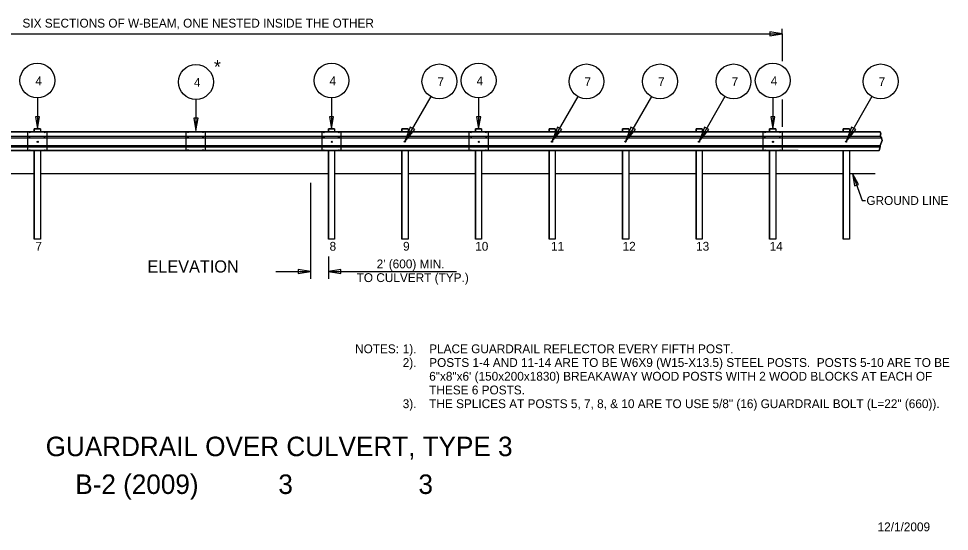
# Model space of a CAD drawing. Extents: x 1.2 to 16.6, y 0.2 to 10.
# Drawn here: x 7.13 to 16.62, y 0.23 to 5.46 of the extents above; entities that cross this region are included whole.
import ezdxf

# ---------------------------------------------------------------- set-up
doc = ezdxf.new("R2010")
doc.units = 0
for name, color, linetype in [('SD_P_Dimension Lines', 7, 'Continuous'), ('SD_P_Dimension Text', 7, 'Continuous'), ('SD_P_Frame', 7, 'Continuous'), ('SD_P_Prop Object Lines', 7, 'Continuous'), ('SD_P_Shading', 7, 'Continuous'), ('SD_P_Subtitles', 7, 'Continuous')]:
    doc.layers.add(name, color=color, linetype=linetype)

msp = doc.modelspace()

# ---------------------------------------------------------------- linework, layer by layer
at = {"layer": 'SD_P_Dimension Lines'}
for p, q in [((14.9157, 5.3083), (14.7907, 5.3293)), ((14.7907, 5.3293), (14.7907, 5.2873)), ((14.9157, 5.3083), (14.9157, 5.3583)), ((2.7197, 5.3083), (14.9157, 5.3083)), ((14.7907, 5.2873), (14.9157, 5.3083)), ((14.9157, 5.3083), (14.9157, 5.0298)), ((7.3192, 4.6543), (7.3192, 4.3373)), ((10.3192, 4.6543), (10.3192, 4.3373)), ((11.3316, 4.6682), (11.0676, 4.2082)), ((11.8192, 4.6543), (11.8192, 4.3373)), ((12.8316, 4.6682), (12.5676, 4.2082)), ((13.5816, 4.6682), (13.3176, 4.2082)), ((14.3316, 4.6682), (14.0676, 4.2082)), ((14.8192, 4.6543), (14.8192, 4.3373)), ((15.8316, 4.6682), (15.5676, 4.2082)), ((8.9362, 4.6389), (8.9362, 4.3219)), ((14.9157, 4.638), (14.9157, 4.3583)), ((7.2992, 4.4623), (7.3192, 4.3373)), ((7.3412, 4.4623), (7.2992, 4.4623)), ((7.3192, 4.3373), (7.3412, 4.4623)), ((10.2992, 4.4623), (10.3192, 4.3373)), ((10.3412, 4.4623), (10.2992, 4.4623)), ((10.3192, 4.3373), (10.3412, 4.4623)), ((11.7992, 4.4623), (11.8192, 4.3373)), ((11.8412, 4.4623), (11.7992, 4.4623)), ((11.8192, 4.3373), (11.8412, 4.4623)), ((14.7992, 4.4623), (14.8192, 4.3373)), ((14.8412, 4.4623), (14.7992, 4.4623)), ((14.8192, 4.3373), (14.8412, 4.4623)), ((8.9162, 4.4469), (8.9362, 4.3219)), ((8.9582, 4.4469), (8.9162, 4.4469)), ((8.9362, 4.3219), (8.9582, 4.4469)), ((11.1226, 4.3572), (11.0676, 4.2082)), ((11.0676, 4.2082), (11.1686, 4.3302)), ((11.1686, 4.3302), (11.1226, 4.3572)), ((12.6226, 4.3572), (12.5676, 4.2082)), ((12.5676, 4.2082), (12.6686, 4.3302)), ((12.6686, 4.3302), (12.6226, 4.3572)), ((13.3726, 4.3572), (13.3176, 4.2082)), ((13.3176, 4.2082), (13.4186, 4.3302)), ((13.4186, 4.3302), (13.3726, 4.3572)), ((14.1226, 4.3572), (14.0676, 4.2082)), ((14.0676, 4.2082), (14.1686, 4.3302)), ((14.1686, 4.3302), (14.1226, 4.3572)), ((15.6226, 4.3572), (15.5676, 4.2082)), ((15.5676, 4.2082), (15.6686, 4.3302)), ((15.6686, 4.3302), (15.6226, 4.3572)), ((15.6322, 3.8833), (15.7306, 3.6061)), ((15.6942, 3.7723), (15.6322, 3.8833)), ((15.6322, 3.8833), (15.654, 3.7583)), ((10.1047, 3.7879), (10.1047, 2.8069)), ((15.654, 3.7583), (15.6942, 3.7723)), ((15.7306, 3.6061), (15.765, 3.6061)), ((10.2877, 3.0344), (10.2877, 2.8069)), ((9.7527, 2.8839), (10.1047, 2.8839)), ((10.1047, 2.8839), (9.9797, 2.9049)), ((9.9797, 2.9049), (9.9797, 2.8629)), ((9.9797, 2.8629), (10.1047, 2.8839)), ((10.4127, 2.9049), (10.2877, 2.8839)), ((10.2877, 2.8839), (10.4127, 2.8629)), ((10.2877, 2.8839), (11.5957, 2.8839)), ((10.4127, 2.8629), (10.4127, 2.9049))]:
    msp.add_line(p, q, dxfattribs=at)
for centre in [(7.3196, 4.8319), (8.9369, 4.8166), (10.3196, 4.8319), (11.4198, 4.8226), (11.8196, 4.8319), (12.9198, 4.8226), (13.6698, 4.8226), (14.4198, 4.8226), (14.8196, 4.8319), (15.9198, 4.8226)]:
    msp.add_circle(centre, 0.1777, dxfattribs=at)
at = {"layer": 'SD_P_Prop Object Lines'}
for p, q in [((1.8052, 4.3083), (15.8632, 4.3083)), ((7.2197, 4.3073), (7.2197, 4.1163)), ((7.3507, 4.3373), (7.2877, 4.3373)), ((7.2877, 4.3373), (7.2877, 4.3083)), ((7.3507, 4.3373), (7.3507, 4.3083)), ((8.8341, 4.3083), (8.8341, 4.1173)), ((10.2197, 4.3073), (10.2197, 4.1163)), ((10.3507, 4.3373), (10.2877, 4.3373)), ((10.2877, 4.3373), (10.2877, 4.3083)), ((10.3507, 4.3373), (10.3507, 4.3083)), ((11.1007, 4.3373), (11.0377, 4.3373)), ((11.0377, 4.3373), (11.0377, 4.3083)), ((11.1007, 4.3373), (11.1007, 4.3083)), ((11.7197, 4.3073), (11.7197, 4.1163)), ((11.8507, 4.3373), (11.7877, 4.3373)), ((11.7877, 4.3373), (11.7877, 4.3083)), ((11.8507, 4.3373), (11.8507, 4.3083)), ((12.6007, 4.3373), (12.5377, 4.3373)), ((12.5377, 4.3373), (12.5377, 4.3083)), ((12.6007, 4.3373), (12.6007, 4.3083)), ((13.3507, 4.3373), (13.2877, 4.3373)), ((13.2877, 4.3373), (13.2877, 4.3083)), ((13.3507, 4.3373), (13.3507, 4.3083)), ((14.1007, 4.3373), (14.0377, 4.3373)), ((14.0377, 4.3373), (14.0377, 4.3083)), ((14.1007, 4.3373), (14.1007, 4.3083)), ((14.7197, 4.3073), (14.7197, 4.1163)), ((14.8507, 4.3373), (14.7877, 4.3373)), ((14.7877, 4.3373), (14.7877, 4.3083)), ((14.8507, 4.3373), (14.8507, 4.3083)), ((15.6007, 4.3373), (15.5377, 4.3373)), ((15.5377, 4.3373), (15.5377, 4.3083)), ((15.6007, 4.3373), (15.6007, 4.3083)), ((15.8632, 4.3083), (15.9152, 4.3083)), ((15.9152, 4.3083), (15.9212, 4.2863)), ((15.9212, 4.2863), (15.9152, 4.2623)), ((1.7892, 4.2623), (15.8632, 4.2623)), ((1.8052, 4.2463), (15.9302, 4.2463)), ((15.8632, 4.2623), (15.9152, 4.2623)), ((15.9152, 4.2623), (15.9302, 4.2463)), ((15.9362, 4.2213), (15.9152, 4.1673)), ((15.9302, 4.2463), (15.9362, 4.2213)), ((1.7892, 4.1673), (15.9152, 4.1673)), ((1.7992, 4.1533), (15.8632, 4.1533)), ((1.8052, 4.1163), (15.9062, 4.1163)), ((15.0781, 4.1163), (1.8052, 4.1163)), ((7.2877, 4.1163), (7.2877, 3.8833)), ((7.3507, 4.1053), (7.3507, 3.2123)), ((10.2877, 4.1163), (10.2877, 3.2123)), ((10.3507, 4.1053), (10.3507, 3.2123)), ((11.0377, 4.1163), (11.0377, 3.8833)), ((11.1007, 4.1163), (11.1007, 3.2123)), ((11.7877, 4.1163), (11.7877, 3.2123)), ((11.8507, 4.1053), (11.8507, 3.2123)), ((12.5377, 4.1163), (12.5377, 3.8833)), ((12.6007, 4.1163), (12.6007, 3.2123)), ((13.2877, 4.1163), (13.2877, 3.8833)), ((13.3507, 4.1163), (13.3507, 3.2123)), ((14.0377, 4.1163), (14.0377, 3.8833)), ((14.1007, 4.1163), (14.1007, 3.2123)), ((14.7877, 4.1163), (14.7877, 3.2123)), ((14.8507, 4.1053), (14.8507, 3.2123)), ((15.5377, 4.1163), (15.5377, 3.2123)), ((15.6007, 4.1163), (15.6007, 3.2123)), ((15.8632, 4.1533), (15.9152, 4.1533)), ((15.9152, 4.1533), (15.9062, 4.1163)), ((15.9152, 4.1673), (15.9152, 4.1533)), ((6.6007, 3.8833), (7.2877, 3.8833)), ((7.2877, 3.8833), (7.2877, 3.2123)), ((7.3507, 3.8833), (10.2877, 3.8833)), ((10.3507, 3.8833), (11.0377, 3.8833)), ((11.0377, 3.8833), (11.0377, 3.2123)), ((11.1007, 3.8833), (11.7877, 3.8833)), ((11.8507, 3.8833), (12.5377, 3.8833)), ((12.5377, 3.8833), (12.5377, 3.2123)), ((12.6007, 3.8833), (13.2877, 3.8833)), ((13.2877, 3.8833), (13.2877, 3.2123)), ((13.3507, 3.8833), (14.0377, 3.8833)), ((14.0377, 3.8833), (14.0377, 3.2123)), ((14.1007, 3.8833), (14.7877, 3.8833)), ((14.8507, 3.8833), (15.5377, 3.8833)), ((15.6007, 3.8833), (15.8632, 3.8833)), ((7.3507, 3.2123), (7.2877, 3.2123)), ((10.3507, 3.2123), (10.2877, 3.2123)), ((11.1007, 3.2123), (11.0377, 3.2123)), ((11.8507, 3.2123), (11.7877, 3.2123)), ((12.6007, 3.2123), (12.5377, 3.2123)), ((13.3507, 3.2123), (13.2877, 3.2123)), ((14.1007, 3.2123), (14.0377, 3.2123)), ((14.8507, 3.2123), (14.7877, 3.2123)), ((15.6007, 3.2123), (15.5377, 3.2123))]:
    msp.add_line(p, q, dxfattribs=at)
for centre, radius in [((7.2412, 4.3031), 0.00373), ((7.3942, 4.3031), 0.00373), ((8.8555, 4.3041), 0.00373), ((8.8556, 4.3041), 0.00373), ((9.0075, 4.3041), 0.00373), ((9.0086, 4.3041), 0.00373), ((10.2412, 4.3031), 0.00373), ((10.3942, 4.3031), 0.00373), ((11.7412, 4.3031), 0.00373), ((11.8942, 4.3031), 0.00373), ((14.7412, 4.3031), 0.00373), ((14.8942, 4.3031), 0.00373), ((7.2412, 4.2545), 0.00373), ((7.3227, 4.2061), 0.00565), ((7.3942, 4.2545), 0.00373), ((8.8556, 4.2555), 0.00373), ((9.0086, 4.2555), 0.00373), ((10.2412, 4.2545), 0.00373), ((10.3227, 4.2061), 0.00565), ((10.3942, 4.2545), 0.00373), ((11.0676, 4.2082), 0.00565), ((11.7412, 4.2545), 0.00373), ((11.8227, 4.2061), 0.00565), ((11.8942, 4.2545), 0.00373), ((12.5676, 4.2082), 0.00565), ((13.3176, 4.2082), 0.00565), ((14.0676, 4.2082), 0.00565), ((14.7412, 4.2545), 0.00373), ((14.8227, 4.2061), 0.00565), ((14.8942, 4.2545), 0.00373), ((15.5676, 4.2082), 0.00565), ((7.2412, 4.1596), 0.00373), ((7.2412, 4.122), 0.00373), ((7.3942, 4.1596), 0.00373), ((7.3942, 4.122), 0.00373), ((8.8556, 4.1606), 0.00373), ((8.8556, 4.123), 0.00373), ((9.0086, 4.1606), 0.00373), ((9.0086, 4.123), 0.00373), ((10.2412, 4.1596), 0.00373), ((10.2412, 4.122), 0.00373), ((10.3942, 4.1596), 0.00373), ((10.3942, 4.122), 0.00373), ((11.7412, 4.1596), 0.00373), ((11.7412, 4.122), 0.00373), ((11.8942, 4.1596), 0.00373), ((11.8942, 4.122), 0.00373), ((14.7412, 4.1596), 0.00373), ((14.7412, 4.122), 0.00373), ((14.8942, 4.1596), 0.00373), ((14.8942, 4.122), 0.00373)]:
    msp.add_circle(centre, radius, dxfattribs=at)
at = {"layer": 'SD_P_Shading'}
for p, q in [((15.9152, 4.3083), (1.8052, 4.3083)), ((7.2877, 4.3373), (7.3507, 4.3373)), ((7.2877, 4.3083), (7.2877, 4.3373)), ((7.3507, 4.3083), (7.2877, 4.3083)), ((7.3507, 4.3373), (7.3507, 4.3083)), ((7.4157, 4.3063), (7.4157, 4.1163)), ((9.0301, 4.3073), (9.0301, 4.1173)), ((10.2877, 4.3373), (10.3507, 4.3373)), ((10.2877, 4.3083), (10.2877, 4.3373)), ((10.3507, 4.3083), (10.2877, 4.3083)), ((10.3507, 4.3373), (10.3507, 4.3083)), ((10.4157, 4.3063), (10.4157, 4.1163)), ((11.0377, 4.3373), (11.1007, 4.3373)), ((11.0377, 4.3083), (11.0377, 4.3373)), ((11.1007, 4.3083), (11.0377, 4.3083)), ((11.1007, 4.3373), (11.1007, 4.3083)), ((11.7877, 4.3373), (11.8507, 4.3373)), ((11.7877, 4.3083), (11.7877, 4.3373)), ((11.8507, 4.3083), (11.7877, 4.3083)), ((11.8507, 4.3373), (11.8507, 4.3083)), ((11.9157, 4.3063), (11.9157, 4.1163)), ((12.5377, 4.3373), (12.6007, 4.3373)), ((12.5377, 4.3083), (12.5377, 4.3373)), ((12.6007, 4.3083), (12.5377, 4.3083)), ((12.6007, 4.3373), (12.6007, 4.3083)), ((13.2877, 4.3373), (13.3507, 4.3373)), ((13.2877, 4.3083), (13.2877, 4.3373)), ((13.3507, 4.3083), (13.2877, 4.3083)), ((13.3507, 4.3373), (13.3507, 4.3083)), ((14.0377, 4.3373), (14.1007, 4.3373)), ((14.0377, 4.3083), (14.0377, 4.3373)), ((14.1007, 4.3083), (14.0377, 4.3083)), ((14.1007, 4.3373), (14.1007, 4.3083)), ((14.7877, 4.3373), (14.8507, 4.3373)), ((14.7877, 4.3083), (14.7877, 4.3373)), ((14.8507, 4.3083), (14.7877, 4.3083)), ((14.8507, 4.3373), (14.8507, 4.3083)), ((14.9157, 4.3063), (14.9157, 4.1163)), ((15.5377, 4.3373), (15.6007, 4.3373)), ((15.5377, 4.3083), (15.5377, 4.3373)), ((15.6007, 4.3083), (15.5377, 4.3083)), ((15.6007, 4.3373), (15.6007, 4.3083)), ((15.9212, 4.2863), (15.9152, 4.3083)), ((15.9152, 4.2623), (15.9212, 4.2863)), ((15.9302, 4.2463), (15.9152, 4.2623)), ((15.9152, 4.1673), (15.9362, 4.2213)), ((15.9362, 4.2213), (15.9302, 4.2463)), ((1.8052, 4.1163), (15.9062, 4.1163)), ((7.2877, 3.2123), (7.2877, 4.1163)), ((7.2877, 4.1163), (7.3507, 4.1163)), ((7.3507, 4.1163), (7.3507, 3.2123)), ((10.2877, 3.2123), (10.2877, 4.1163)), ((10.2877, 4.1163), (10.3507, 4.1163)), ((10.3507, 4.1163), (10.3507, 3.2123)), ((11.0377, 3.2123), (11.0377, 4.1163)), ((11.0377, 4.1163), (11.1007, 4.1163)), ((11.1007, 4.1163), (11.1007, 3.2123)), ((11.7877, 3.2123), (11.7877, 4.1163)), ((11.7877, 4.1163), (11.8507, 4.1163)), ((11.8507, 4.1163), (11.8507, 3.2123)), ((12.5377, 3.2123), (12.5377, 4.1163)), ((12.5377, 4.1163), (12.6007, 4.1163)), ((12.6007, 4.1163), (12.6007, 3.2123)), ((13.2877, 3.2123), (13.2877, 4.1163)), ((13.2877, 4.1163), (13.3507, 4.1163)), ((13.3507, 4.1163), (13.3507, 3.2123)), ((14.0377, 3.2123), (14.0377, 4.1163)), ((14.0377, 4.1163), (14.1007, 4.1163)), ((14.1007, 4.1163), (14.1007, 3.2123)), ((14.7877, 3.2123), (14.7877, 4.1163)), ((14.7877, 4.1163), (14.8507, 4.1163)), ((14.8507, 4.1163), (14.8507, 3.2123)), ((15.5377, 3.2123), (15.5377, 4.1163)), ((15.5377, 4.1163), (15.6007, 4.1163)), ((15.6007, 4.1163), (15.6007, 3.2123)), ((15.9062, 4.1163), (15.9152, 4.1533)), ((15.9152, 4.1533), (15.9152, 4.1673)), ((7.3507, 3.2123), (7.2877, 3.2123)), ((10.3507, 3.2123), (10.2877, 3.2123)), ((11.1007, 3.2123), (11.0377, 3.2123)), ((11.8507, 3.2123), (11.7877, 3.2123)), ((12.6007, 3.2123), (12.5377, 3.2123)), ((13.3507, 3.2123), (13.2877, 3.2123)), ((14.1007, 3.2123), (14.0377, 3.2123)), ((14.8507, 3.2123), (14.7877, 3.2123)), ((15.6007, 3.2123), (15.5377, 3.2123))]:
    msp.add_line(p, q, dxfattribs=at)

# ---------------------------------------------------------------- texts
at = {"layer": 'SD_P_Dimension Text'}
for s, height, p in [('SIX SECTIONS OF W-BEAM, ONE NESTED INSIDE THE OTHER', 0.09, (7.1673, 5.3722)), ('*', 0.135, (9.1205, 4.9044)), ('4', 0.09, (7.2992, 4.7833)), ('4', 0.09, (8.9162, 4.7679)), ('4', 0.09, (10.2992, 4.7833)), ('7', 0.09, (11.3996, 4.7742)), ('4', 0.09, (11.7992, 4.7833)), ('7', 0.09, (12.8996, 4.7742)), ('7', 0.09, (13.6496, 4.7742)), ('7', 0.09, (14.3996, 4.7742)), ('4', 0.09, (14.7992, 4.7833)), ('7', 0.09, (15.8996, 4.7742)), ('GROUND LINE', 0.09, (15.7748, 3.5623)), ('7', 0.09, (7.2994, 3.0952)), ('8', 0.09, (10.2994, 3.0952)), ('9', 0.09, (11.0491, 3.0952)), ('10', 0.09, (11.7848, 3.0952)), ('11', 0.09, (12.5576, 3.0952)), ('12', 0.09, (13.2878, 3.0952)), ('13', 0.09, (14.0378, 3.0952)), ('14', 0.09, (14.7878, 3.0952)), ("2' (600) MIN.", 0.09, (10.7798, 2.9151)), ('TO CULVERT (TYP.)', 0.09, (10.5756, 2.7751)), ('NOTES:', 0.09, (10.5598, 2.049)), ('1).', 0.09, (11.0458, 2.0487)), ('PLACE GUARDRAIL REFLECTOR EVERY FIFTH POST.', 0.09, (11.3158, 2.0487)), ('2).', 0.09, (11.0458, 1.9087)), ('POSTS 1-4 AND 11-14 ARE TO BE W6X9 (W15-X13.5) STEEL POSTS.  POSTS 5-10 ARE TO BE', 0.09, (11.3158, 1.9087)), ('6"x8"x6\' (150x200x1830) BREAKAWAY WOOD POSTS WITH 2 WOOD BLOCKS AT EACH OF', 0.09, (11.3158, 1.7687)), ('THESE 6 POSTS.', 0.09, (11.3158, 1.6287)), ('3).', 0.09, (11.0458, 1.4887)), ('THE SPLICES AT POSTS 5, 7, 8, & 10 ARE TO USE 5/8" (16) GUARDRAIL BOLT (L=22" (660)).', 0.09, (11.3158, 1.4887))]:
    msp.add_text(s, height=height, dxfattribs=at).set_placement(p)
at = {"layer": 'SD_P_Frame'}
for s, height, p in [('GUARDRAIL OVER CULVERT, TYPE 3 ', 0.198996, (7.4043, 0.9984)), ('B-2 (2009)', 0.199, (7.706, 0.6127)), ('3', 0.199, (9.777, 0.6127)), ('3', 0.199, (11.206, 0.6127)), ('12/1/2009', 0.09, (15.8888, 0.232))]:
    msp.add_text(s, height=height, dxfattribs=at).set_placement(p)
at = {"layer": 'SD_P_Subtitles'}
msp.add_text('ELEVATION', height=0.124, dxfattribs=at).set_placement((8.4422, 2.8723))

doc.saveas('drawing.dxf')
